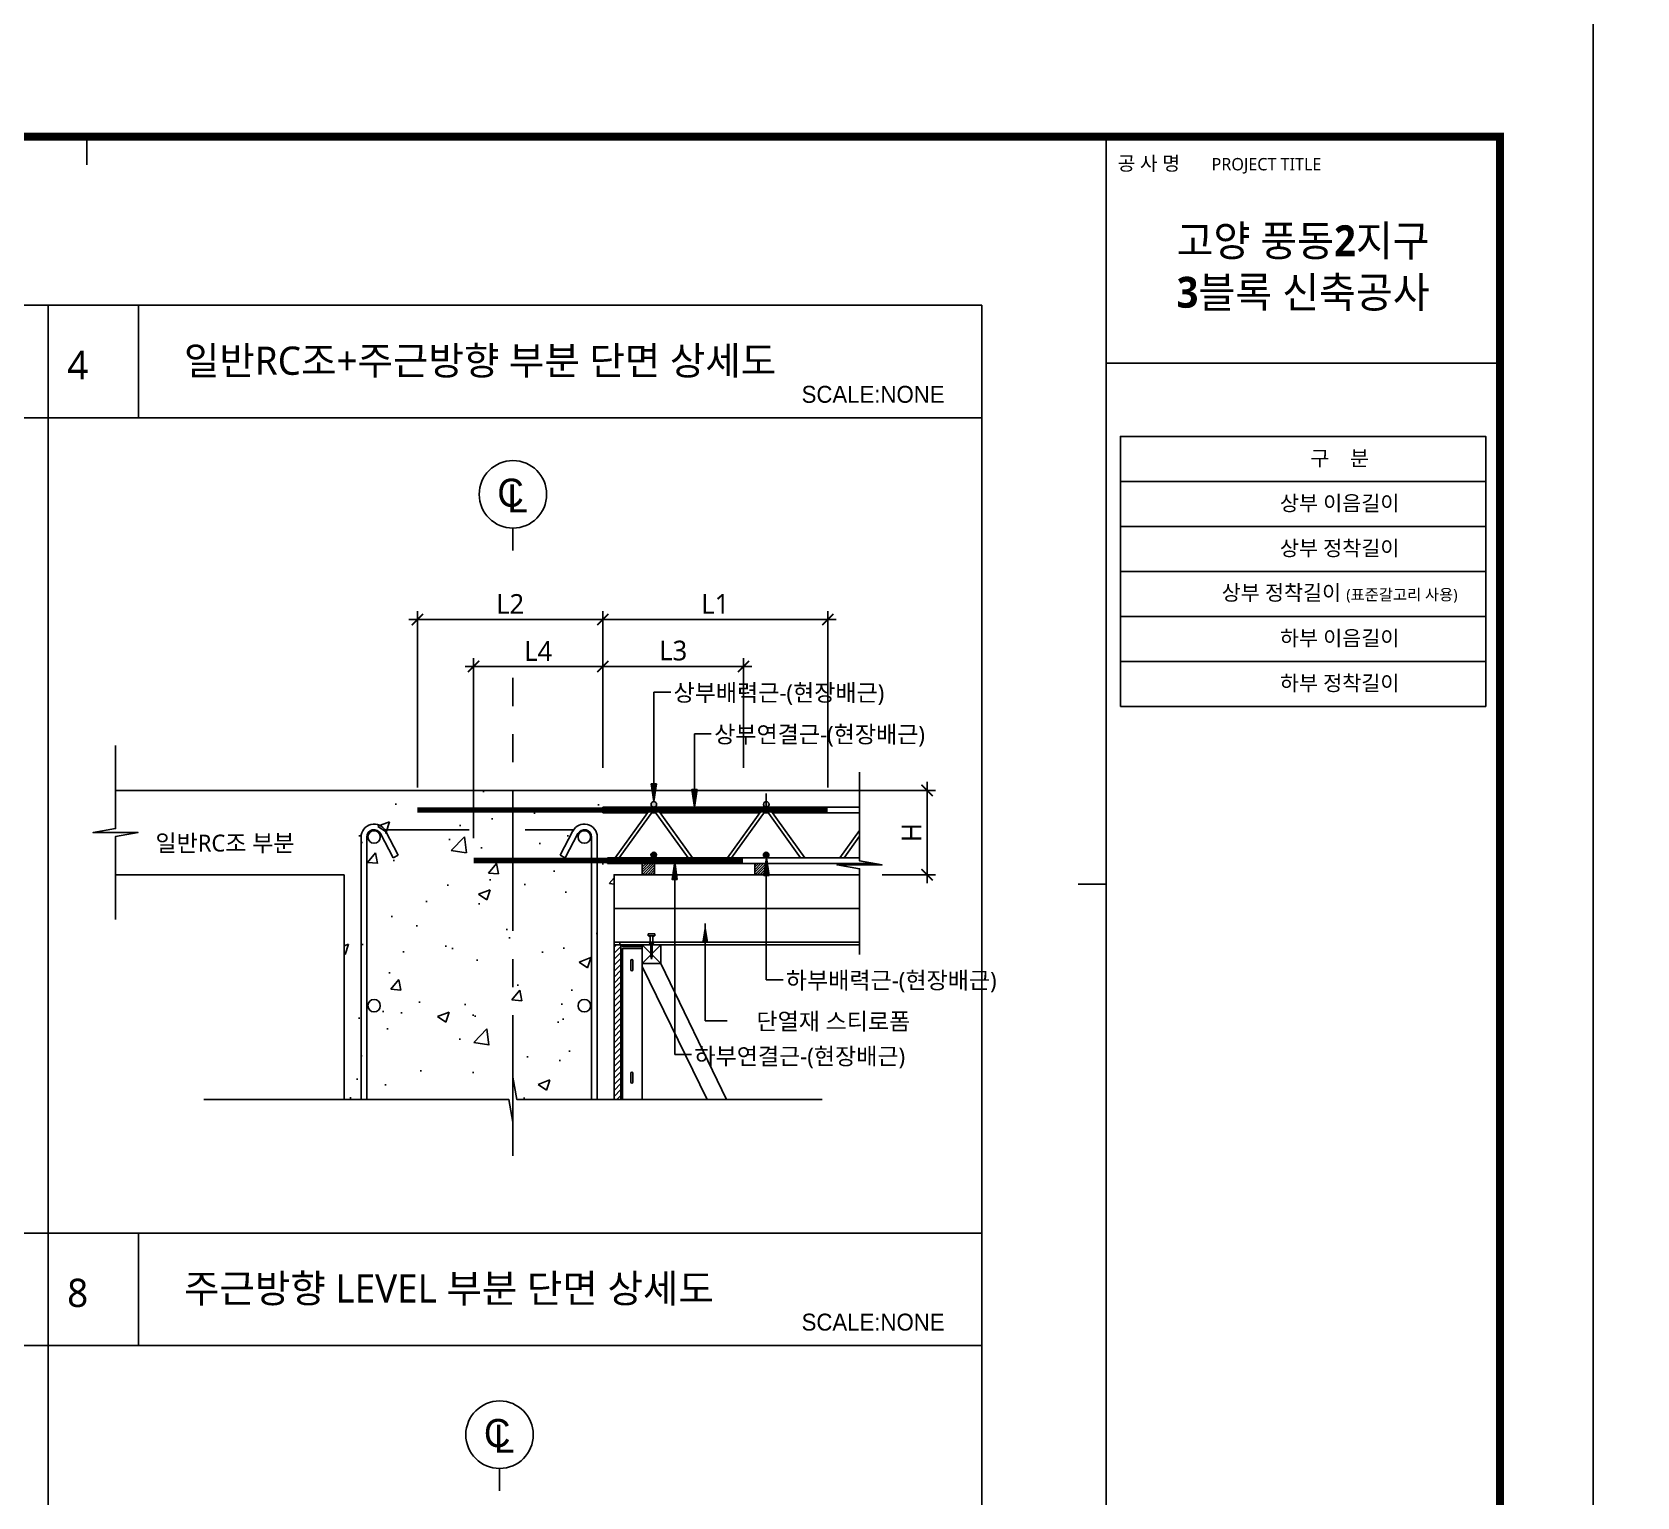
# Model space of a CAD drawing. Extents: x 10983 to 44623, y -18406 to 11294.
# Drawn here: x 16616 to 19471, y -9339 to -6734 of the extents above; entities that cross this region are included whole.
import ezdxf
from ezdxf.enums import TextEntityAlignment as Align

# ---------------------------------------------------------------- set-up
doc = ezdxf.new("R2010")
doc.units = 0
doc.header["$LTSCALE"] = 100
doc.header["$MEASUREMENT"] = 0
doc.header["$PDMODE"] = 3
doc.header["$PDSIZE"] = 10
for name, pattern in [('CEN', [62, 60, -1, 0, -1]), ('CENTERX2', [4, 2.5, -0.5, 0.5, -0.5]), ('HID', [2.5, 1.5, -1]), ('HIDDEN', [0.375, 0.25, -0.125])]:
    doc.linetypes.add(name, pattern=pattern)
doc.layers.get('0').update_dxf_attribs({"linetype": 'CONTINUOUS'})
doc.layers.get('Defpoints').update_dxf_attribs({"color": 165, "linetype": 'CONTINUOUS'})
for name, color, linetype in [('0-TEXT', 3, 'CONTINUOUS'), ('D-TEX1', 6, 'CONTINUOUS'), ('D-TEX3', 9, 'CONTINUOUS'), ('DECK-CEN', 1, 'CEN'), ('DECK-CON', 2, 'CONTINUOUS'), ('DECK-DIM', 255, 'CONTINUOUS'), ('DECK-HATCH', 251, 'CONTINUOUS'), ('DECK-JOINT BAR', 4, 'HIDDEN'), ('DECK-LATTICE', 7, 'CONTINUOUS'), ('DECK-PG', 4, 'CONTINUOUS'), ('DECK-RC', 251, 'CONTINUOUS'), ('DECK-RC(ETC)', 252, 'CONTINUOUS'), ('DECK-TABLE', 7, 'CONTINUOUS'), ('DECK-TEXT', 7, 'CONTINUOUS'), ('DECK-TITLE TEXT', 3, 'CONTINUOUS'), ('DECK-TRANS', 3, 'CONTINUOUS'), ('E', 115, 'CONTINUOUS'), ('E2', 7, 'CONTINUOUS'), ('form', 7, 'CONTINUOUS'), ('form_TEX', 7, 'CONTINUOUS'), ('INSU', 7, 'CONTINUOUS'), ('TEXT', 3, 'CONTINUOUS')]:
    doc.layers.add(name, color=color, linetype=linetype)
doc.styles.add('HD', font='Gulim.ttf')
doc.styles.get("Standard").update_dxf_attribs({"font": ''})
doc.styles.add('SY Panel', font='malgun.ttf')
doc.styles.add('VICON TEXT', font='malgun.ttf')
doc.styles.add('맑은고딕', font='malgun.ttf')
doc.styles.get('STANDARD').set_extended_font_data('Haansoft Dotum')
doc.linetypes.add('BATTING', pattern='A,0.0001,-0.1,[134,ltypeshp.shx,S=0.1,R=0,X=-0.1,Y=0],-0.2,[134,ltypeshp.shx,S=0.1,R=180,X=0.1,Y=0],-0.1', length=0.4001)
doc.dimstyles.new('ISO-25', dxfattribs={"dimtxt": 2.5, "dimasz": 2.5, "dimexe": 1.25, "dimexo": 0.625, "dimtad": 1, "dimtxsty": 'STANDARD', "dimcen": 2.5, "dimadec": 0, "dimazin": 0, "dimtfac": 1, "dimtmove": 0, "dimatfit": 3, "dimfxl": 1, "dimarcsym": 0})
doc.dimstyles.new('STDECK-DIM', dxfattribs={"dimtxt": 35, "dimasz": 20, "dimexe": 15, "dimexo": 40, "dimgap": 10, "dimtad": 1, "dimdec": 0, "dimtxsty": 'SY Panel', "dimblk": 'ARCHTICK', "dimcen": 2.5, "dimdle": 15, "dimclrd": 7, "dimclre": 7, "dimclrt": 6, "dimadec": 0, "dimazin": 0, "dimtfac": 1, "dimtdec": 0, "dimtmove": 0, "dimatfit": 3, "dimldrblk": 'ARCHTICK', "dimfxl": 1, "dimarcsym": 0})

# ---------------------------------------------------------------- blocks, each defined once
blk = doc.blocks.new('_ArchTick')
at = {"color": 0, "linetype": 'ByBlock', "const_width": 0.15}
blk.add_lwpolyline([(-0.5, -0.5), (0.5, 0.5)], dxfattribs=at)
blk = doc.blocks.new('*D428')
at = {"layer": 'DECK-DIM', "color": 7, "lineweight": -2}
for p, q in [((17631.3, -8042.8), (17631.3, -7764)), ((18031.3, -8077.8), (18031.3, -7764)), ((17616.3, -7779), (18046.3, -7779))]:
    blk.add_line(p, q, dxfattribs=at)
at = {"layer": 'Defpoints', "color": 0, "ltscale": 0.5}
for p in [(18031.3, -7779), (17631.3, -8082.8), (18031.3, -8117.8)]:
    blk.add_point(p, dxfattribs=at)
at = {"layer": 'DECK-DIM', "color": 7, "lineweight": -2, "ltscale": 0.5, "xscale": 20, "yscale": 20, "zscale": 20, "rotation": 180}
blk.add_blockref('_ArchTick', (17631.3, -7779), dxfattribs=at)
at = {"layer": 'DECK-DIM', "color": 7, "lineweight": -2, "ltscale": 0.5, "xscale": 20, "yscale": 20, "zscale": 20}
blk.add_blockref('_ArchTick', (18031.3, -7779), dxfattribs=at)
at = {"layer": 'DECK-DIM', "color": 6, "ltscale": 0.5, "insert": (17831.3, -7751.2), "char_height": 35, "attachment_point": 5, "style": 'SY Panel'}
blk.add_mtext('L1', dxfattribs=at)
blk = doc.blocks.new('*D429')
at = {"layer": 'DECK-DIM', "color": 7, "lineweight": -2}
for p, q in [((17631.3, -8042.8), (17631.3, -7847.5)), ((17881.3, -8042.8), (17881.3, -7847.5)), ((17616.3, -7862.5), (17896.3, -7862.5))]:
    blk.add_line(p, q, dxfattribs=at)
at = {"layer": 'Defpoints', "color": 0, "ltscale": 0.5}
for p in [(17881.3, -7862.5), (17631.3, -8082.8), (17881.3, -8082.8)]:
    blk.add_point(p, dxfattribs=at)
at = {"layer": 'DECK-DIM', "color": 7, "lineweight": -2, "ltscale": 0.5, "xscale": 20, "yscale": 20, "zscale": 20, "rotation": 180}
blk.add_blockref('_ArchTick', (17631.3, -7862.5), dxfattribs=at)
at = {"layer": 'DECK-DIM', "color": 7, "lineweight": -2, "ltscale": 0.5, "xscale": 20, "yscale": 20, "zscale": 20}
blk.add_blockref('_ArchTick', (17881.3, -7862.5), dxfattribs=at)
at = {"layer": 'DECK-DIM', "color": 6, "ltscale": 0.5, "insert": (17756.3, -7834.4), "char_height": 35, "attachment_point": 5, "style": 'SY Panel'}
blk.add_mtext('L3', dxfattribs=at)
blk = doc.blocks.new('*D431')
at = {"layer": 'DECK-DIM', "color": 7, "lineweight": -2}
for p, q in [((17401.3, -8167.8), (17401.3, -7847.5)), ((17631.3, -8042.8), (17631.3, -7847.5)), ((17646.3, -7862.5), (17386.3, -7862.5))]:
    blk.add_line(p, q, dxfattribs=at)
at = {"layer": 'Defpoints', "color": 0, "ltscale": 0.5}
for p in [(17401.3, -7862.5), (17631.3, -8082.8), (17401.3, -8207.8)]:
    blk.add_point(p, dxfattribs=at)
at = {"layer": 'DECK-DIM', "color": 7, "lineweight": -2, "ltscale": 0.5, "xscale": 20, "yscale": 20, "zscale": 20, "rotation": 180}
blk.add_blockref('_ArchTick', (17401.3, -7862.5), dxfattribs=at)
at = {"layer": 'DECK-DIM', "color": 7, "lineweight": -2, "ltscale": 0.5, "xscale": 20, "yscale": 20, "zscale": 20}
blk.add_blockref('_ArchTick', (17631.3, -7862.5), dxfattribs=at)
at = {"layer": 'DECK-DIM', "color": 6, "ltscale": 0.5, "insert": (17516.3, -7835), "char_height": 35, "attachment_point": 5, "style": 'SY Panel'}
blk.add_mtext('L4', dxfattribs=at)
blk = doc.blocks.new('*D432')
at = {"layer": 'DECK-DIM', "color": 7, "lineweight": -2}
for p, q in [((17301.3, -8077.8), (17301.3, -7764)), ((17631.3, -8042.8), (17631.3, -7764)), ((17646.3, -7779), (17286.3, -7779))]:
    blk.add_line(p, q, dxfattribs=at)
at = {"layer": 'Defpoints', "color": 0, "ltscale": 0.5}
for p in [(17301.3, -7779), (17631.3, -8082.8), (17301.3, -8117.8)]:
    blk.add_point(p, dxfattribs=at)
at = {"layer": 'DECK-DIM', "color": 7, "lineweight": -2, "ltscale": 0.5, "xscale": 20, "yscale": 20, "zscale": 20, "rotation": 180}
blk.add_blockref('_ArchTick', (17301.3, -7779), dxfattribs=at)
at = {"layer": 'DECK-DIM', "color": 7, "lineweight": -2, "ltscale": 0.5, "xscale": 20, "yscale": 20, "zscale": 20}
blk.add_blockref('_ArchTick', (17631.3, -7779), dxfattribs=at)
at = {"layer": 'DECK-DIM', "color": 6, "ltscale": 0.5, "insert": (17466.3, -7751.3), "char_height": 35, "attachment_point": 5, "style": 'SY Panel'}
blk.add_mtext('L2', dxfattribs=at)
blk = doc.blocks.new('*D463')
at = {"layer": 'DECK-DIM', "color": 7, "lineweight": -2}
for p, q in [((18208, -8067.8), (18208, -8247.8)), ((18128, -8082.8), (18223, -8082.8)), ((18128, -8232.8), (18223, -8232.8))]:
    blk.add_line(p, q, dxfattribs=at)
at = {"layer": 'Defpoints', "color": 0, "ltscale": 0.5}
for p in [(18088, -8082.8), (18088, -8232.8), (18208, -8232.8)]:
    blk.add_point(p, dxfattribs=at)
at = {"layer": 'DECK-DIM', "color": 7, "lineweight": -2, "ltscale": 0.5, "xscale": 20, "yscale": 20, "zscale": 20}
for p, rotation in [((18208, -8082.8), 90), ((18208, -8232.8), 270)]:
    blk.add_blockref('_ArchTick', p, dxfattribs=dict(at, rotation=rotation))
at = {"layer": 'DECK-DIM', "color": 6, "ltscale": 0.5, "insert": (18180.5, -8157.8), "char_height": 35, "attachment_point": 5, "rotation": 90, "style": 'SY Panel'}
blk.add_mtext('H', dxfattribs=at)

msp = doc.modelspace()

# ---------------------------------------------------------------- hatches: boundary and pattern name
at = {"linetype": 'ByBlock'}
h = msp.add_hatch(color=256, dxfattribs=at)
h.paths.add_polyline_path([(17726.6, -8071.3), (17721.9, -8071.3), (17721.9, -8102.8)])
h.paths.add_polyline_path([(17721.9, -8071.3), (17717.2, -8071.3), (17721.9, -8102.8)])
h = msp.add_hatch(color=256, dxfattribs=at)
h.paths.add_polyline_path([(17798.9, -8081.5), (17794.2, -8081.5), (17794.2, -8112.9)])
h.paths.add_polyline_path([(17794.2, -8081.5), (17789.4, -8081.5), (17794.2, -8112.9)])
h = msp.add_hatch(color=256, dxfattribs=at)
h.paths.add_polyline_path([(17759, -8209.8), (17759, -8241.2), (17763.7, -8241.2)])
h.paths.add_polyline_path([(17759, -8209.8), (17754.3, -8241.2), (17759, -8241.2)])
h = msp.add_hatch(color=256, dxfattribs=at)
h.paths.add_polyline_path([(17922.1, -8202.7), (17922.1, -8234.2), (17926.8, -8234.2)])
h.paths.add_polyline_path([(17922.1, -8202.7), (17917.4, -8234.2), (17922.1, -8234.2)])
at = {"layer": 'DECK-HATCH', "linetype": 'ByBlock'}
h = msp.add_hatch(dxfattribs=at)
h.set_pattern_fill('AR-CONC', color=256, scale=30, style=0)
h.set_pattern_definition([(50, (-112115.2, -51956.46), (215.17805, -18.82564), [22.5, -247.5]), (355, (-112115.2, -51956.46), (-41.6254, 225.65764), [18, -198]), (100.4514, (-112097.26, -51958.03), (173.5528, 206.83186), [19.12206, -210.34263]), (46.1842, (-112115.2, -51896.46), (320.1723, -49.6557), [33.75, -371.25]), (96.6356, (-112088.5, -51900.6), (280.3988, 292.23536), [28.6831, -315.5139]), (351.1842, (-112115.2, -51896.46), (280.3986, 292.2356), [27, -297]), (21, (-112085.2, -51911.46), (179.07212, -120.78567), [22.5, -247.5]), (326, (-112085.2, -51911.46), (72.9946, 217.545), [18, -198]), (71.4514, (-112070.27, -51921.52), (252.0668, 96.75915), [19.12206, -210.34263]), (37.5, (-112115.19, -51956.46), (3.647957, 99.868156), [0, -195.6, 0, -201, 0, -198.75]), (7.5, (-112115.19, -51956.46), (78.92086, 118.32351), [0, -114.6, 0, -191.1, 0, -75.75]), (327.5, (-112182.09, -51956.46), (160.14673, -6.76646), [0, -75, 0, -234, 0, -310.5]), (317.5, (-112212.1, -51956.46), (174.95585, 30.0315), [0, -97.5, 0, -155.4, 0, -220.5])])
h.paths.add_polyline_path([(17471.3, -8082.8), (17171.3, -8082.8), (17171.3, -8632.9), (17464.2, -8632.9), (17471.3, -8672.9), (17471.3, -8592.9)])
h.paths.add_polyline_path([(17651.3, -8083.1), (17471.3, -8082.8), (17471.3, -8592.9), (17478.3, -8632.9), (17651.3, -8632.9)])
h = msp.add_hatch(dxfattribs=at)
h.set_pattern_fill('ANSI31', color=256, scale=60, style=0)
h.set_pattern_definition([(45, (-156637.945, -13910.678), (-5.30330086, 5.30330086), [])])
h.paths.add_polyline_path([(17663.3, -8357.8), (17651.3, -8357.8), (17651.3, -8632.9), (17663.3, -8632.9)])
at = {"layer": 'DECK-RC(ETC)'}
h = msp.add_hatch(dxfattribs=at)
h.set_pattern_fill('ANSI31', color=256)
h.set_pattern_definition([(45, (-106803.7226, -24750.4456), (-2.24506403, 2.24506403), [])])
h.paths.add_polyline_path([(17723.3, -8212.8), (17723.3, -8232.3), (17701.3, -8232.3), (17701.3, -8212.8)])
h = msp.add_hatch(dxfattribs=at)
h.set_pattern_fill('ANSI31', color=256)
h.set_pattern_definition([(45, (-106603.7226, -24750.4456), (-2.24506403, 2.24506403), [])])
h.paths.add_polyline_path([(17901.3, -8212.8), (17901.3, -8232.3), (17923.3, -8232.3), (17923.3, -8212.8)])
at = {"layer": 'DECK-TRANS', "ltscale": 0.5}
h = msp.add_hatch(color=3, dxfattribs=at)
h.dxf.hatch_style = 1
h.paths.add_polyline_path([(17926.9, -8107.8, -1), (17916.9, -8107.8, -1)])
h.paths.add_polyline_path([(17716.9, -8107.8, -1), (17726.9, -8107.8, -0.399881), (17722.2, -8112.8), (17721.7, -8112.8, -0.399881)])
h = msp.add_hatch(color=3, dxfattribs=at)
h.dxf.hatch_style = 1
h.paths.add_polyline_path([(17716.7, -8197.8, -1), (17726.7, -8197.8, -0.399881), (17722, -8202.8), (17721.5, -8202.8, -0.399881)])
h = msp.add_hatch(color=3, dxfattribs=at)
h.dxf.hatch_style = 1
h.paths.add_polyline_path([(17916.7, -8197.8, -1), (17926.7, -8197.8, -0.399881), (17921.9, -8202.8), (17921.4, -8202.8, -0.399881)])

# ---------------------------------------------------------------- linework, layer by layer
at = {"linetype": 'ByBlock'}
for p, q in [((11505.1, -7220.2), (18305.1, -7220.2)), ((16644.6, -7220.2), (16644.6, -12170.2)), ((16805.1, -7220.2), (16805.1, -7420.2)), ((18305.1, -7220.2), (18305.1, -12170.2)), ((11505.1, -7420.2), (18305.1, -7420.2)), ((17721.9, -7908.3), (17751.9, -7908.3)), ((17721.9, -8102.8), (17721.9, -7908.3)), ((17794.2, -7982.4), (17824.2, -7982.4)), ((17794.2, -8112.9), (17794.2, -7982.4)), ((17921.7, -8088.4), (17921.7, -8122.8)), ((17759, -8209.8), (17759, -8552.4)), ((17921.7, -8223), (17921.7, -8419.8)), ((17921.7, -8419.8), (17951.7, -8419.8)), ((17759, -8552.4), (17789, -8552.4)), ((11505.1, -8870.2), (18305.1, -8870.2)), ((16805.1, -8870.2), (16805.1, -9070.2)), ((11505.1, -9070.2), (18305.1, -9070.2))]:
    msp.add_line(p, q, dxfattribs=at)
for points in [[(17726.6, -8071.3), (17717.2, -8071.3), (17721.9, -8102.8), (17726.6, -8071.3)], [(17798.9, -8081.5), (17789.4, -8081.5), (17794.2, -8112.9), (17798.9, -8081.5)], [(17763.7, -8241.2), (17754.3, -8241.2), (17759, -8209.8), (17763.7, -8241.2)], [(17926.8, -8234.2), (17917.4, -8234.2), (17922.1, -8202.7), (17926.8, -8234.2)]]:
    msp.add_lwpolyline(points, dxfattribs=at)
at = {"layer": 'DECK-CEN', "linetype": 'CENTERX2'}
msp.add_line((17471.3, -8732.9), (17471.3, -7882.8), dxfattribs=at)
at = {"layer": 'DECK-CON'}
for p, q in [((17471.3, -8082.8), (16764.5, -8082.8)), ((17471.3, -8082.8), (18208, -8082.8)), ((17171.3, -8232.8), (16764.5, -8232.8)), ((17651.3, -8232.8), (18088, -8232.8)), ((17651.3, -8232.8), (18088, -8232.8)), ((17663.3, -8232.8), (18088, -8232.8))]:
    msp.add_line(p, q, dxfattribs=at)
for points in [[(16764.5, -8002.8), (16764.5, -8150.7), (16724.5, -8157.8), (16804.5, -8157.8), (16764.5, -8164.8), (16764.5, -8312.8)], [(18088, -8050.3), (18088, -8208.3), (18128, -8215.3), (18048, -8215.3), (18088, -8222.4), (18088, -8375)], [(16921.3, -8632.9), (17464.2, -8632.9), (17471.3, -8672.9), (17471.3, -8592.9), (17478.3, -8632.9), (18021.3, -8632.9)]]:
    msp.add_lwpolyline(points, dxfattribs=at)
msp.add_lwpolyline([(17663.3, -8357.8), (17651.3, -8357.8), (17651.3, -8632.9), (17663.3, -8632.9)], close=True, dxfattribs=at)
at = {"layer": 'DECK-JOINT BAR', "const_width": 10}
for points in [[(18030.9, -8117.8), (17301.3, -8117.8)], [(17880.3, -8207.8), (17401.3, -8207.8)]]:
    msp.add_lwpolyline(points, dxfattribs=at)
at = {"layer": 'DECK-LATTICE', "ltscale": 0.5}
for p, q in [((17631.3, -8112.8), (18088, -8112.8)), ((17631.3, -8112.8), (17631.3, -8122.8)), ((17631.3, -8122.8), (17710.4, -8122.8)), ((17715.2, -8116.1), (17652.9, -8202.8)), ((17720.1, -8119.6), (17660.3, -8202.8)), ((17717.8, -8122.8), (17725.6, -8122.8)), ((17723.3, -8119.6), (17783.1, -8202.8)), ((17728.2, -8116.1), (17790.5, -8202.8)), ((17733, -8122.8), (17910.4, -8122.8)), ((17915.2, -8116.1), (17852.9, -8202.8)), ((17920.1, -8119.6), (17860.3, -8202.8)), ((17917.8, -8122.8), (17925.6, -8122.8)), ((17923.3, -8119.6), (17983.1, -8202.8)), ((17928.2, -8116.1), (17990.5, -8202.8)), ((17933, -8122.8), (18088, -8122.8)), ((18088, -8154), (18052.9, -8202.8)), ((18088, -8164.3), (18060.3, -8202.8)), ((17639.3, -8202.8), (18088, -8202.8)), ((17639.3, -8212.8), (17639.3, -8202.8)), ((17639.3, -8212.8), (18113.3, -8212.8))]:
    msp.add_line(p, q, dxfattribs=at)
at = {"layer": 'DECK-LATTICE', "linetype": 'ByBlock'}
msp.add_line((17639.3, -8122.8), (17631.3, -8122.8), dxfattribs=at)
at = {"layer": 'DECK-LATTICE', "ltscale": 0.5}
for centre, radius in [((17721.7, -8120.8), 8), ((17721.7, -8120.8), 2), ((17921.7, -8120.8), 8), ((17921.7, -8120.8), 2)]:
    msp.add_arc(centre, radius, 35.7097, 144.2903, dxfattribs=at)
at = {"layer": 'DECK-PG', "ltscale": 0.5}
msp.add_line((18088, -8357.3), (17661.3, -8357.3), dxfattribs=at)
msp.add_lwpolyline([(17661.3, -8357.8), (17661.3, -8352.8), (18088, -8352.8), (18088, -8357.8)], close=True, dxfattribs=at)
at = {"layer": 'DECK-RC'}
for p, q in [((17631.3, -8112.8), (17631.3, -8122.8)), ((17631.3, -8112.8), (17631.3, -8122.8)), ((17235.8, -8159.7), (17258.3, -8202.7)), ((17244.6, -8155.1), (17267.1, -8198.1)), ((17577.9, -8155.1), (17555.4, -8198.1)), ((17586.7, -8159.7), (17564.3, -8202.7)), ((17201.3, -8632.9), (17201.3, -8165.8)), ((17211.3, -8632.9), (17211.3, -8165.8)), ((17611.3, -8632.9), (17611.3, -8165.8)), ((17621.3, -8632.9), (17621.3, -8165.8)), ((17258.3, -8202.7), (17267.1, -8198.1)), ((17564.3, -8202.7), (17555.4, -8198.1)), ((17631.3, -8204.8), (17631.3, -8214.8))]:
    msp.add_line(p, q, dxfattribs=at)
at = {"layer": 'DECK-RC', "linetype": 'HID'}
msp.add_line((17243.2, -8152.8), (17579.3, -8152.8), dxfattribs=at)
at = {"layer": 'DECK-RC'}
for centre in [(17224.3, -8165.8), (17598.3, -8165.8), (17224.3, -8465.8), (17598.3, -8465.8)]:
    msp.add_circle(centre, 11, dxfattribs=at)
for centre, radius, start, end in [((17224.3, -8165.8), 23, 27.5898, 180), ((17224.3, -8165.8), 13, 27.5824, 180), ((17598.3, -8165.8), 23, 0, 152.4102), ((17598.3, -8165.8), 13, 0, 152.4176)]:
    msp.add_arc(centre, radius, start, end, dxfattribs=at)
at = {"layer": 'DECK-RC(ETC)'}
for p, q in [((17734.3, -8390.8), (17701.3, -8357.8)), ((17701.3, -8390.8), (17734.3, -8357.8)), ((17701.3, -8632.9), (17701.3, -8363.8)), ((17711.8, -8338.8), (17711.8, -8340.8)), ((17711.8, -8338.8), (17711.8, -8340.8)), ((17722.8, -8337.8), (17712.8, -8337.8)), ((17722.8, -8337.8), (17712.8, -8337.8)), ((17722.8, -8341.8), (17712.8, -8341.8)), ((17722.8, -8341.8), (17712.8, -8341.8)), ((17713.8, -8356.4), (17713.8, -8357.2)), ((17713.8, -8356.4), (17713.8, -8357.2)), ((17714.9, -8355.8), (17714.4, -8355.8)), ((17714.9, -8355.8), (17714.4, -8355.8)), ((17721.2, -8357.8), (17714.4, -8357.8)), ((17721.2, -8357.8), (17714.4, -8357.8)), ((17720.7, -8355.8), (17714.9, -8355.8)), ((17720.7, -8355.8), (17714.9, -8355.8)), ((17715.5, -8344.1), (17715.5, -8354.5)), ((17715.5, -8344.1), (17715.5, -8354.5)), ((17718.8, -8355.8), (17716.8, -8355.8)), ((17718.8, -8355.8), (17716.8, -8355.8)), ((17716.8, -8357.8), (17716.8, -8378.3)), ((17718.8, -8357.8), (17718.8, -8378.3)), ((17720.1, -8344.1), (17720.1, -8354.5)), ((17720.1, -8344.1), (17720.1, -8354.5)), ((17721.2, -8355.8), (17720.7, -8355.8)), ((17721.2, -8355.8), (17720.7, -8355.8)), ((17721.8, -8356.4), (17721.8, -8357.2)), ((17721.8, -8356.4), (17721.8, -8357.2)), ((17723.8, -8338.8), (17723.8, -8340.8)), ((17723.8, -8338.8), (17723.8, -8340.8)), ((17680.8, -8385.8), (17680.8, -8401.8)), ((17684.8, -8385.8), (17684.8, -8401.8)), ((17717.8, -8383.3), (17716.8, -8378.3)), ((17718.8, -8378.3), (17717.8, -8383.3)), ((17734.3, -8390.8), (17851.3, -8632.9)), ((17701.3, -8395.9), (17816.6, -8632.9)), ((17680.8, -8585.8), (17680.8, -8601.8)), ((17684.8, -8585.8), (17684.8, -8601.8))]:
    msp.add_line(p, q, dxfattribs=at)
for points in [[(17723.3, -8212.8), (17701.3, -8212.8), (17701.3, -8232.3), (17723.3, -8232.3)], [(17923.3, -8212.8), (17901.3, -8212.8), (17901.3, -8232.3), (17923.3, -8232.3)]]:
    msp.add_lwpolyline(points, close=True, dxfattribs=at)
msp.add_lwpolyline([(17734.3, -8357.8), (17701.3, -8357.8), (17701.3, -8390.8), (17734.3, -8390.8), (17734.3, -8357.8)], dxfattribs=at)
for centre, radius, start, end in [((17712.8, -8338.8), 1, 90, 180), ((17712.8, -8338.8), 1, 90, 180), ((17712.8, -8340.8), 1, 180, 270), ((17712.8, -8340.8), 1, 180, 270), ((17712.7, -8344.5), 2.75, 7.7709, 89.4479), ((17712.7, -8344.5), 2.75, 7.7709, 89.4479), ((17714.4, -8356.4), 0.6, 90, 180), ((17714.4, -8356.4), 0.6, 90, 180), ((17714.4, -8357.2), 0.6, 180, 270), ((17714.4, -8357.2), 0.6, 180, 270), ((17714.1, -8354.4), 1.39, 281.7725, 355.1369), ((17714.1, -8354.4), 1.39, 281.7725, 355.1369), ((17722.8, -8344.5), 2.75, 90.5521, 172.2291), ((17722.8, -8344.5), 2.75, 90.5521, 172.2291), ((17721.4, -8354.4), 1.39, 184.8631, 258.2275), ((17721.4, -8354.4), 1.39, 184.8631, 258.2275), ((17721.2, -8356.4), 0.6, 0, 90), ((17721.2, -8356.4), 0.6, 0, 90), ((17721.2, -8357.2), 0.6, 270, 0), ((17721.2, -8357.2), 0.6, 270, 0), ((17722.8, -8338.8), 1, 360, 90), ((17722.8, -8338.8), 1, 360, 90), ((17722.8, -8340.8), 1, 270, 360), ((17722.8, -8340.8), 1, 270, 360), ((17682.8, -8385.8), 2, 0, 180), ((17682.8, -8385.8), 2, 0, 180), ((17682.8, -8401.8), 2, 180, 0), ((17682.8, -8585.8), 2, 0, 180), ((17682.8, -8585.8), 2, 0, 180), ((17682.8, -8601.8), 2, 180, 0)]:
    msp.add_arc(centre, radius, start, end, dxfattribs=at)
at = {"layer": 'DECK-TABLE', "color": 9, "ltscale": 0.5}
for p, q in [((18551.8, -7533.5), (19201.8, -7533.5)), ((18551.8, -7533.5), (19201.8, -7533.5)), ((18551.8, -7613.5), (19201.8, -7613.5)), ((18551.8, -7613.5), (19201.8, -7613.5)), ((18551.8, -7693.5), (19201.8, -7693.5)), ((18551.8, -7693.5), (19201.8, -7693.5)), ((18551.8, -7773.5), (19201.8, -7773.5)), ((18551.8, -7773.5), (19201.8, -7773.5)), ((18551.8, -7853.5), (19201.8, -7853.5)), ((18551.8, -7853.5), (19201.8, -7853.5))]:
    msp.add_line(p, q, dxfattribs=at)
msp.add_lwpolyline([(18551.8, -7933.5), (19201.8, -7933.5), (19201.8, -7453.5), (18551.8, -7453.5)], close=True, dxfattribs=at)
msp.add_lwpolyline([(18551.8, -7933.5), (19201.8, -7933.5), (19201.8, -7453.5), (18551.8, -7453.5)], close=True, dxfattribs=at)
at = {"layer": 'DECK-TRANS', "ltscale": 0.5}
for centre in [(17721.9, -8107.8), (17921.9, -8107.8), (17721.7, -8197.8), (17921.7, -8197.8)]:
    msp.add_circle(centre, 5, dxfattribs=at)
at = {"layer": 'Defpoints'}
for points in [[(10982.5, -12466.3), (19392.5, -12466.3), (19392.5, -6526.2), (10982.5, -6526.2)], [(19392.5, -12466.3), (27802.5, -12466.3), (27802.5, -6526.2), (19392.5, -6526.2)]]:
    msp.add_lwpolyline(points, close=True, dxfattribs=at)
at = {"layer": 'E', "linetype": 'ByBlock'}
msp.add_line((17171.3, -8232.8), (17171.3, -8632.9), dxfattribs=at)
for points in [[(18088, -8232.8), (17651.3, -8232.8), (17651.3, -8632.9), (17651.3, -8632.9), (17651.3, -8352.8), (18088, -8352.8)], [(17663.3, -8357.8), (17651.3, -8357.8), (17651.3, -8632.9), (17663.3, -8632.9)], [(17663.3, -8357.8), (17651.3, -8357.8), (17651.3, -8632.9), (17663.3, -8632.9)]]:
    msp.add_lwpolyline(points, close=True, dxfattribs=at)
at = {"layer": 'E', "color": 4, "linetype": 'ByBlock'}
msp.add_lwpolyline([(17666.3, -8357.8), (17663.3, -8357.8), (17663.3, -8632.9), (17666.3, -8632.9), (17666.3, -8363.8), (17701.3, -8363.8), (17701.3, -8360.8), (17666.3, -8360.8), (17666.3, -8357.8), (17663.3, -8357.8)], dxfattribs=at)
at = {"layer": 'E2', "linetype": 'ByBlock'}
for p, q in [((17471.3, -7656.4), (17471.3, -7616.4)), ((17447.5, -9328.8), (17447.5, -9288.8))]:
    msp.add_line(p, q, dxfattribs=at)
for centre in [(17471.3, -7556.4), (17447.5, -9228.8)]:
    msp.add_circle(centre, 60, dxfattribs=at)
at = {"layer": 'form', "color": 30}
for p, q in [((16713.4, -6920.2), (16713.4, -6970.2)), ((18526.8, -6920.2), (18526.8, -12238.4)), ((18526.8, -8249.8), (18476.8, -8249.8)), ((18526.8, -8249.8), (18476.8, -8249.8))]:
    msp.add_line(p, q, dxfattribs=at)
at = {"layer": 'form'}
msp.add_line((19226.8, -7323), (18526.8, -7323), dxfattribs=at)
at = {"layer": 'form', "color": 30, "const_width": 14.2}
msp.add_lwpolyline([(11273.2, -6920.2), (11273.2, -12238.4), (19226.8, -12238.4), (19226.8, -6920.2)], close=True, dxfattribs=at)
at = {"layer": 'INSU', "linetype": 'BATTING', "ltscale": 1.5}
msp.add_line((18088, -8292.8), (17651.3, -8292.8), dxfattribs=at)

# ---------------------------------------------------------------- texts
at = {"layer": '0-TEXT', "color": 3, "ltscale": 0.5, "insert": (18876.8, -7154.1), "char_height": 55, "width": 700, "attachment_point": 5, "style": '맑은고딕'}
msp.add_mtext('{\\fMalgun Gothic|b1|i0|c129|p50;\\W0.95;고양 풍동2지구 \\P3블록 신축공사}', dxfattribs=at)
at = {"layer": 'D-TEX1', "color": 6, "linetype": 'ByBlock', "style": 'HD'}
for s, p in [('C', (17443.5, -7578.5)), ('L', (17461.5, -7588.5)), ('C', (17419.7, -9250.9)), ('L', (17437.7, -9260.9))]:
    msp.add_text(s, height=50, dxfattribs=at).set_placement(p)
at = {"layer": 'D-TEX3', "color": 3, "style": 'HD'}
for p in [(17984.8, -7393.6), (17984.8, -9043.6)]:
    msp.add_text('SCALE:NONE', height=30.15, dxfattribs=at).set_placement(p)
at = {"layer": 'DECK-TABLE', "color": 2, "char_height": 27, "attachment_point": 5, "style": '맑은고딕'}
for s, insert, width in [('구    분', (18941.8, -7493.5), 150), ('구    분', (18941.8, -7493.5), 150), ('상부 이음길이', (18941.8, -7573.5), 457.597), ('상부 이음길이', (18941.8, -7573.5), 457.597), ('상부 정착길이', (18941.8, -7653.5), 457.597), ('상부 정착길이', (18941.8, -7653.5), 457.597), ('상부 정착길이 {\\H0.74074x;(표준갈고리 사용)}', (18941.8, -7733.5), 630.381), ('상부 정착길이 {\\H0.74074x;(표준갈고리 사용)}', (18941.8, -7733.5), 630.381), ('하부 이음길이', (18941.8, -7813.5), 457.597), ('하부 이음길이', (18941.8, -7813.5), 457.597), ('하부 정착길이', (18941.8, -7893.5), 457.597), ('하부 정착길이', (18941.8, -7893.5), 457.597)]:
    msp.add_mtext(s, dxfattribs=dict(at, insert=insert, width=width))
at = {"layer": 'DECK-TEXT', "style": 'VICON TEXT'}
for s, p in [('상부배력근-(현장배근)', (17757, -7924.1)), ('상부연결근-(현장배근)', (17829.3, -7998.2)), ('일반RC조 부분', (16835.4, -8191.6)), ('하부배력근-(현장배근)', (17956.8, -8435.6)), ('하부연결근-(현장배근)', (17794.1, -8570.7))]:
    msp.add_text(s, height=30, dxfattribs=at).set_placement(p)
msp.add_text('단열재 스티로폼', height=30, dxfattribs=at).set_placement((18178.1, -8493.7), align=Align.MIDDLE_RIGHT)
at = {"layer": 'DECK-TITLE TEXT', "color": 3, "style": 'VICON TEXT'}
for s, height, p in [('4', 50.3, (16678.4, -7351.7)), ('일반RC조+주근방향 부분 단면 상세도', 50.257, (16886.1, -7343.8)), ('8', 50.3, (16678.4, -9001.7)), ('주근방향 LEVEL 부분 단면 상세도', 50.257, (16886.1, -8993.8))]:
    msp.add_text(s, height=height, dxfattribs=at).set_placement(p)
at = {"layer": 'form_TEX', "ltscale": 2, "style": '맑은고딕'}
for s, height, p in [('공 사 명', 25, (18546.8, -6980.2)), ('PROJECT TITLE', 22, (18714, -6980.2))]:
    msp.add_text(s, height=height, dxfattribs=at).set_placement(p)

# ---------------------------------------------------------------- dimensions: what is measured, and where the dimension line sits
at = {"layer": 'DECK-DIM'}
for base, p1, p2, angle, text, picture, middle in [((17301.3, -7779), (17631.3, -8082.8), (17301.3, -8117.8), 180, 'L2', '*D432', (17466.3, -7751.3)), ((17401.3, -7862.5), (17631.3, -8082.8), (17401.3, -8207.8), 180, 'L4', '*D431', (17516.3, -7835)), ((18208, -8232.8), (18088, -8082.8), (18088, -8232.8), 90, 'H', '*D463', (18180.5, -8157.8))]:
    dim = msp.add_linear_dim(base=base, p1=p1, p2=p2, angle=angle, text=text, dimstyle='STDECK-DIM', dxfattribs=at)
    dim.commit()
    dim.dimension.update_dxf_attribs({"geometry": picture, "text_midpoint": middle})
for base, p2, text, picture, middle in [((18031.3, -7779), (18031.3, -8117.8), 'L1', '*D428', (17831.3, -7751.2)), ((17881.3, -7862.5), (17881.3, -8082.8), 'L3', '*D429', (17756.3, -7834.4))]:
    dim = msp.add_linear_dim(base=base, p1=(17631.3, -8082.8), p2=p2, text=text, dimstyle='STDECK-DIM', dxfattribs=at)
    dim.commit()
    dim.dimension.update_dxf_attribs({"geometry": picture, "text_midpoint": middle})

# ---------------------------------------------------------------- leaders
at = {"layer": 'TEXT', "lineweight": 5}
msp.add_leader([(17813.3, -8319.6), (17813.3, -8492.5), (17852.6, -8492.5)], dimstyle='ISO-25', override={"dimscale": 5, "dimasz": 6.5, "dimgap": 4, "dimtad": 0, "dimtxsty": 'HD'}, dxfattribs=at)

doc.saveas('drawing.dxf')
